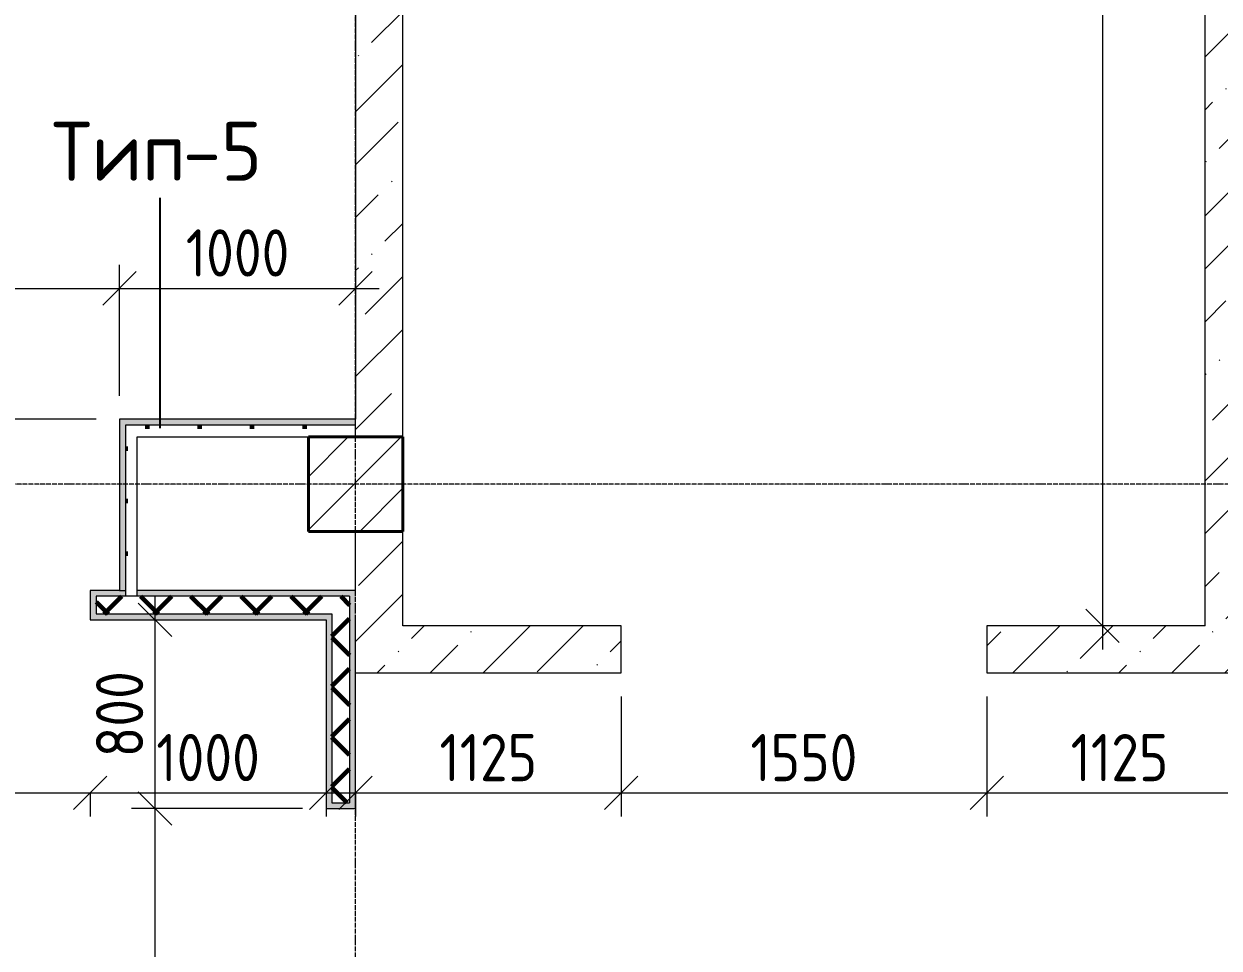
# Model space of a CAD drawing. Header units: millimetres. Extents: x -60946 to 138510, y -262288 to 24501.
# Drawn here: x 7404 to 12469, y -149159 to -145242 of the extents above; entities that cross this region are included whole.
import ezdxf

# ---------------------------------------------------------------- set-up
doc = ezdxf.new("R2010")
doc.units = ezdxf.units.MM
doc.linetypes.add('ADSK_Линия сетки', pattern=[25, 20, -2.5, 0, -2.5])
for name, color, linetype, lineweight in [('2)Тип-2', 3, 'Continuous', 60), ('2)Тип-5', 1, 'Continuous', 60), ('Несущие колонны', 7, 'Continuous', 18), ('Оси', 7, 'Continuous', 9), ('Размеры', 7, 'Continuous', 9), ('Стены внутренние', 7, 'Continuous', 18), ('Стены наружные', 7, 'Continuous', 18), ('Стены штриховка', 7, 'Continuous', 9)]:
    doc.layers.add(name, color=color, linetype=linetype, lineweight=lineweight)
doc.styles.add('GOST Common_3', font='', dxfattribs={"width": 0.9, "height": 200})
doc.styles.add('GOST Common_4', font='', dxfattribs={"height": 250})
doc.styles.get('GOST Common_3').set_extended_font_data('GOST Common')
doc.styles.get('GOST Common_4').set_extended_font_data('GOST Common')
doc.dimstyles.new('ADSK_Основной_2_0', dxfattribs={"dimscale": 304.8, "dimtxt": 201.142999, "dimasz": 0.463911, "dimexe": 0.328084, "dimexo": 0.328084, "dimgap": 0.164042, "dimtad": 1, "dimdec": 3, "dimrnd": 0.001, "dimdsep": 46, "dimtxsty": 'GOST Common_3', "dimblk1": 'OBLIQUE', "dimblk2": 'OBLIQUE', "dimsah": 1, "dimcen": 0.09, "dimdle": 0.328084, "dimazin": 2, "dimtfac": 1, "dimtdec": 4, "dimtix": 1, "dimtmove": 0, "dimatfit": 3, "dimfxl": 1, "dimtvp": 1, "dimtolj": 1, "dimtzin": 0, "dimlwd": 20, "dimlwe": 20, "dimarcsym": 2})
doc.dimstyles.new('ADSK_Основной_2_0_2', dxfattribs={"dimscale": 304.8, "dimtxt": 201.142999, "dimasz": 0.463911, "dimexe": 0.328084, "dimexo": 0.328084, "dimgap": 0.164042, "dimtad": 1, "dimdec": 3, "dimrnd": 0.001, "dimdsep": 46, "dimtxsty": 'GOST Common_3', "dimblk1": 'OBLIQUE', "dimblk2": 'OBLIQUE', "dimsah": 1, "dimcen": 0.09, "dimdle": 0.328084, "dimazin": 2, "dimtfac": 1, "dimtdec": 4, "dimtix": 1, "dimtmove": 0, "dimatfit": 3, "dimfxl": 1, "dimtvp": 1, "dimtolj": 1, "dimtzin": 0, "dimlwd": 20, "dimlwe": 20, "dimarcsym": 2})
pattern_1 = [(45, (9.36, -150597.75), (84.1895, 308.696), [396.875, -79.375, 3.353, -76.022])]
pattern_2 = [(45, (9.36, -150597.75), (-106.066, 106.066), []), (135, (9.36, -150597.75), (-106.066, -106.066), [])]
pattern_3 = [(0, (9.36, -150597.75), (111.125, 111.125), [55.562, -166.687]), (90, (37.14, -150625.53), (-111.125, 111.125), [55.562, -166.687])]

# ---------------------------------------------------------------- blocks, each defined once
blk = doc.blocks.new('ADSK_КолоннаЖБ_Прямоугольная - 400x400 мм-1807143-Кладочный план 3-го этажа')
at = {"layer": 'Несущие колонны', "lineweight": 40}
for p, q in [((-200, 200), (200, 200)), ((-200, -200), (-200, 200)), ((200, 200), (200, -200)), ((200, -200), (-200, -200))]:
    blk.add_line(p, q, dxfattribs=at)
blk = doc.blocks.new('_Oblique')
at = {"color": 0, "linetype": 'ByBlock', "lineweight": -2}
blk.add_line((-0.5, -0.5), (0.5, 0.5), dxfattribs=at)
blk = doc.blocks.new('*D5494')
at = {"layer": 'Defpoints', "color": 0, "transparency": 16777216}
for p in [(6484.4, -148401.5), (7684.4, -148401.5), (7684.4, -148501.5)]:
    blk.add_point(p, dxfattribs=at)
at = {"layer": 'Размеры', "color": 0, "lineweight": 20, "transparency": 16777216}
for p, q in [((6384.4, -148501.5), (7784.4, -148501.5)), ((6484.4, -148501.5), (6484.4, -148601.5)), ((7684.4, -148501.5), (7684.4, -148601.5))]:
    blk.add_line(p, q, dxfattribs=at)
at = {"layer": 'Размеры', "color": 0, "lineweight": 20, "transparency": 16777216, "xscale": 141.4, "yscale": 141.4, "zscale": 141.4, "rotation": 180}
blk.add_blockref('_Oblique', (6484.4, -148501.5), dxfattribs=at)
at = {"layer": 'Размеры', "color": 0, "lineweight": 20, "transparency": 16777216, "xscale": 141.4, "yscale": 141.4, "zscale": 141.4}
blk.add_blockref('_Oblique', (7684.4, -148501.5), dxfattribs=at)
at = {"layer": 'Размеры', "color": 0, "lineweight": 9, "transparency": 16777216, "insert": (7084.4, -148351.5), "char_height": 200, "width": 560.473, "attachment_point": 5, "style": 'GOST Common_3'}
blk.add_mtext('\\A1;1200', dxfattribs=at)
blk = doc.blocks.new('*D5495')
at = {"layer": 'Defpoints', "color": 0, "transparency": 16777216}
for p in [(7684.4, -148401.5), (8684.4, -148401.5), (8684.4, -148501.5)]:
    blk.add_point(p, dxfattribs=at)
at = {"layer": 'Размеры', "color": 0, "lineweight": 20, "transparency": 16777216}
for p, q in [((7584.4, -148501.5), (8784.4, -148501.5)), ((7684.4, -148501.5), (7684.4, -148601.5)), ((8684.4, -148501.5), (8684.4, -148601.5))]:
    blk.add_line(p, q, dxfattribs=at)
at = {"layer": 'Размеры', "color": 0, "lineweight": 20, "transparency": 16777216, "xscale": 141.4, "yscale": 141.4, "zscale": 141.4, "rotation": 180}
blk.add_blockref('_Oblique', (7684.4, -148501.5), dxfattribs=at)
at = {"layer": 'Размеры', "color": 0, "lineweight": 20, "transparency": 16777216, "xscale": 141.4, "yscale": 141.4, "zscale": 141.4}
blk.add_blockref('_Oblique', (8684.4, -148501.5), dxfattribs=at)
at = {"layer": 'Размеры', "color": 0, "lineweight": 9, "transparency": 16777216, "insert": (8184.4, -148351.5), "char_height": 200, "width": 560.473, "attachment_point": 5, "style": 'GOST Common_3'}
blk.add_mtext('\\A1;1000', dxfattribs=at)
blk = doc.blocks.new('*D5529')
at = {"layer": 'Defpoints', "color": 0, "transparency": 16777216}
for p in [(7809.4, -146362.9), (6359.4, -146917.8), (7809.4, -146917.8)]:
    blk.add_point(p, dxfattribs=at)
at = {"layer": 'Размеры', "color": 0, "lineweight": 20, "transparency": 16777216}
for p, q in [((6359.4, -146817.8), (6359.4, -146262.9)), ((7809.4, -146817.8), (7809.4, -146262.9)), ((6259.4, -146362.9), (7909.4, -146362.9))]:
    blk.add_line(p, q, dxfattribs=at)
at = {"layer": 'Размеры', "color": 0, "lineweight": 20, "transparency": 16777216, "xscale": 141.4, "yscale": 141.4, "zscale": 141.4, "rotation": 180}
blk.add_blockref('_Oblique', (6359.4, -146362.9), dxfattribs=at)
at = {"layer": 'Размеры', "color": 0, "lineweight": 20, "transparency": 16777216, "xscale": 141.4, "yscale": 141.4, "zscale": 141.4}
blk.add_blockref('_Oblique', (7809.4, -146362.9), dxfattribs=at)
at = {"layer": 'Размеры', "color": 0, "lineweight": 9, "transparency": 16777216, "insert": (7084.4, -146212.9), "char_height": 200, "width": 580.928, "attachment_point": 5, "style": 'GOST Common_3'}
blk.add_mtext('\\A1;1450', dxfattribs=at)
blk = doc.blocks.new('*D5530')
at = {"layer": 'Defpoints', "color": 0, "transparency": 16777216}
for p in [(8809.4, -146262.9), (8809.4, -146362.9), (7809.4, -146917.8)]:
    blk.add_point(p, dxfattribs=at)
at = {"layer": 'Размеры', "color": 0, "lineweight": 20, "transparency": 16777216}
for p, q in [((7809.4, -146817.8), (7809.4, -146262.9)), ((7709.4, -146362.9), (8909.4, -146362.9)), ((8809.4, -146362.9), (8809.4, -146462.9))]:
    blk.add_line(p, q, dxfattribs=at)
at = {"layer": 'Размеры', "color": 0, "lineweight": 20, "transparency": 16777216, "xscale": 141.4, "yscale": 141.4, "zscale": 141.4, "rotation": 180}
blk.add_blockref('_Oblique', (7809.4, -146362.9), dxfattribs=at)
at = {"layer": 'Размеры', "color": 0, "lineweight": 20, "transparency": 16777216, "xscale": 141.4, "yscale": 141.4, "zscale": 141.4}
blk.add_blockref('_Oblique', (8809.4, -146362.9), dxfattribs=at)
at = {"layer": 'Размеры', "color": 0, "lineweight": 9, "transparency": 16777216, "insert": (8309.4, -146212.9), "char_height": 200, "width": 560.473, "attachment_point": 5, "style": 'GOST Common_3'}
blk.add_mtext('\\A1;1000', dxfattribs=at)
blk = doc.blocks.new('*D5532')
at = {"layer": 'Defpoints', "color": 0, "transparency": 16777216}
for p in [(5734.4, -143842.8), (6790.7, -146917.8), (7809.4, -146917.8)]:
    blk.add_point(p, dxfattribs=at)
at = {"layer": 'Размеры', "color": 0, "lineweight": 20, "transparency": 16777216}
for p, q in [((6790.7, -143742.8), (6790.7, -147017.8)), ((5834.4, -143842.8), (6890.7, -143842.8)), ((7709.4, -146917.8), (6690.7, -146917.8))]:
    blk.add_line(p, q, dxfattribs=at)
at = {"layer": 'Размеры', "color": 0, "lineweight": 20, "transparency": 16777216, "xscale": 141.4, "yscale": 141.4, "zscale": 141.4}
for p, rotation in [((6790.7, -143842.8), 90), ((6790.7, -146917.8), 270)]:
    blk.add_blockref('_Oblique', p, dxfattribs=dict(at, rotation=rotation))
at = {"layer": 'Размеры', "color": 0, "lineweight": 9, "transparency": 16777216, "insert": (6640.7, -145380.3), "char_height": 200, "width": 605.475, "attachment_point": 5, "rotation": 90, "style": 'GOST Common_3'}
blk.add_mtext('\\A1;3075', dxfattribs=at)
blk = doc.blocks.new('*D5533')
at = {"layer": 'Defpoints', "color": 0, "transparency": 16777216}
for p in [(7809.4, -146917.8), (6612.7, -147642.8), (6890.7, -147642.8)]:
    blk.add_point(p, dxfattribs=at)
at = {"layer": 'Размеры', "color": 0, "lineweight": 20, "transparency": 16777216}
for p, q in [((6612.7, -146917.8), (6612.7, -146776.4)), ((7709.4, -146917.8), (6512.7, -146917.8)), ((6612.7, -146917.8), (6612.7, -147642.8)), ((6790.7, -147642.8), (6512.7, -147642.8)), ((6612.7, -147642.8), (6612.7, -147784.2))]:
    blk.add_line(p, q, dxfattribs=at)
at = {"layer": 'Размеры', "color": 0, "lineweight": 20, "transparency": 16777216, "xscale": 141.4, "yscale": 141.4, "zscale": 141.4}
for p, rotation in [((6612.7, -146917.8), 270), ((6612.7, -147642.8), 90)]:
    blk.add_blockref('_Oblique', p, dxfattribs=dict(at, rotation=rotation))
at = {"layer": 'Размеры', "color": 0, "lineweight": 9, "transparency": 16777216, "insert": (6479.4, -147600.9), "char_height": 200, "width": 454.106, "attachment_point": 1, "rotation": 90, "line_spacing_factor": 1.022761, "style": 'GOST Common_3'}
blk.add_mtext('\\A1;725', dxfattribs=at)
blk = doc.blocks.new('*D5534')
at = {"layer": 'Defpoints', "color": 0, "transparency": 16777216}
for p in [(9934.4, -147992.8), (8809.4, -148401.5), (9934.4, -148501.5)]:
    blk.add_point(p, dxfattribs=at)
at = {"layer": 'Размеры', "color": 0, "lineweight": 20, "transparency": 16777216}
for p, q in [((9934.4, -148092.8), (9934.4, -148601.5)), ((8709.4, -148501.5), (10034.4, -148501.5)), ((8809.4, -148501.5), (8809.4, -148601.5))]:
    blk.add_line(p, q, dxfattribs=at)
at = {"layer": 'Размеры', "color": 0, "lineweight": 20, "transparency": 16777216, "xscale": 141.4, "yscale": 141.4, "zscale": 141.4, "rotation": 180}
blk.add_blockref('_Oblique', (8809.4, -148501.5), dxfattribs=at)
at = {"layer": 'Размеры', "color": 0, "lineweight": 20, "transparency": 16777216, "xscale": 141.4, "yscale": 141.4, "zscale": 141.4}
blk.add_blockref('_Oblique', (9934.4, -148501.5), dxfattribs=at)
at = {"layer": 'Размеры', "color": 0, "lineweight": 9, "transparency": 16777216, "insert": (9371.9, -148351.5), "char_height": 200, "width": 515.472, "attachment_point": 5, "style": 'GOST Common_3'}
blk.add_mtext('\\A1;1125', dxfattribs=at)
blk = doc.blocks.new('*D5535')
at = {"layer": 'Defpoints', "color": 0, "transparency": 16777216}
for p in [(9934.4, -147992.8), (11484.4, -147992.8), (11484.4, -148501.5)]:
    blk.add_point(p, dxfattribs=at)
at = {"layer": 'Размеры', "color": 0, "lineweight": 20, "transparency": 16777216}
for p, q in [((9934.4, -148092.8), (9934.4, -148601.5)), ((11484.4, -148092.8), (11484.4, -148601.5)), ((9834.4, -148501.5), (11584.4, -148501.5))]:
    blk.add_line(p, q, dxfattribs=at)
at = {"layer": 'Размеры', "color": 0, "lineweight": 20, "transparency": 16777216, "xscale": 141.4, "yscale": 141.4, "zscale": 141.4, "rotation": 180}
blk.add_blockref('_Oblique', (9934.4, -148501.5), dxfattribs=at)
at = {"layer": 'Размеры', "color": 0, "lineweight": 20, "transparency": 16777216, "xscale": 141.4, "yscale": 141.4, "zscale": 141.4}
blk.add_blockref('_Oblique', (11484.4, -148501.5), dxfattribs=at)
at = {"layer": 'Размеры', "color": 0, "lineweight": 9, "transparency": 16777216, "insert": (10709.4, -148351.5), "char_height": 200, "width": 560.473, "attachment_point": 5, "style": 'GOST Common_3'}
blk.add_mtext('\\A1;1550', dxfattribs=at)
blk = doc.blocks.new('*D5536')
at = {"layer": 'Defpoints', "color": 0, "transparency": 16777216}
for p in [(11484.4, -147992.8), (12609.4, -147992.8), (12609.4, -148501.5)]:
    blk.add_point(p, dxfattribs=at)
at = {"layer": 'Размеры', "color": 0, "lineweight": 20, "transparency": 16777216}
for p, q in [((11484.4, -148092.8), (11484.4, -148601.5)), ((12609.4, -148092.8), (12609.4, -148601.5)), ((11384.4, -148501.5), (12709.4, -148501.5))]:
    blk.add_line(p, q, dxfattribs=at)
at = {"layer": 'Размеры', "color": 0, "lineweight": 20, "transparency": 16777216, "xscale": 141.4, "yscale": 141.4, "zscale": 141.4, "rotation": 180}
blk.add_blockref('_Oblique', (11484.4, -148501.5), dxfattribs=at)
at = {"layer": 'Размеры', "color": 0, "lineweight": 20, "transparency": 16777216, "xscale": 141.4, "yscale": 141.4, "zscale": 141.4}
blk.add_blockref('_Oblique', (12609.4, -148501.5), dxfattribs=at)
at = {"layer": 'Размеры', "color": 0, "lineweight": 9, "transparency": 16777216, "insert": (12046.9, -148351.5), "char_height": 200, "width": 515.472, "attachment_point": 5, "style": 'GOST Common_3'}
blk.add_mtext('\\A1;1125', dxfattribs=at)
blk = doc.blocks.new('*D5543')
at = {"layer": 'Defpoints', "color": 0, "transparency": 16777216}
for p in [(12074.4, -139592.8), (11974.4, -147792.8), (12074.4, -147792.8)]:
    blk.add_point(p, dxfattribs=at)
at = {"layer": 'Размеры', "color": 0, "lineweight": 20, "transparency": 16777216}
for p, q in [((11974.4, -139492.8), (11974.4, -147892.8)), ((11974.4, -139592.8), (11874.4, -139592.8)), ((11974.4, -147792.8), (11874.4, -147792.8))]:
    blk.add_line(p, q, dxfattribs=at)
at = {"layer": 'Размеры', "color": 0, "lineweight": 20, "transparency": 16777216, "xscale": 141.4, "yscale": 141.4, "zscale": 141.4}
for p, rotation in [((11974.4, -139592.8), 90), ((11974.4, -147792.8), 270)]:
    blk.add_blockref('_Oblique', p, dxfattribs=dict(at, rotation=rotation))
at = {"layer": 'Размеры', "color": 0, "lineweight": 9, "transparency": 16777216, "insert": (11824.4, -143692.8), "char_height": 200, "width": 605.475, "attachment_point": 5, "rotation": 90, "style": 'GOST Common_3'}
blk.add_mtext('\\A1;8200', dxfattribs=at)
blk = doc.blocks.new('*D5548')
at = {"layer": 'Defpoints', "color": 0, "transparency": 16777216}
for p in [(7959.4, -148567.8), (8684.4, -148567.8), (8684.4, -150617.8)]:
    blk.add_point(p, dxfattribs=at)
at = {"layer": 'Размеры', "color": 0, "lineweight": 20, "transparency": 16777216}
for p, q in [((7959.4, -150717.8), (7959.4, -148467.8)), ((8584.4, -148567.8), (7859.4, -148567.8)), ((8584.4, -150617.8), (7859.4, -150617.8))]:
    blk.add_line(p, q, dxfattribs=at)
at = {"layer": 'Размеры', "color": 0, "lineweight": 20, "transparency": 16777216, "xscale": 141.4, "yscale": 141.4, "zscale": 141.4}
for p, rotation in [((7959.4, -148567.8), 90), ((7959.4, -150617.8), 270)]:
    blk.add_blockref('_Oblique', p, dxfattribs=dict(at, rotation=rotation))
at = {"layer": 'Размеры', "color": 0, "lineweight": 9, "transparency": 16777216, "insert": (7809.4, -149592.8), "char_height": 200, "width": 605.475, "attachment_point": 5, "rotation": 90, "style": 'GOST Common_3'}
blk.add_mtext('\\A1;2050', dxfattribs=at)
blk = doc.blocks.new('*D5549')
at = {"layer": 'Defpoints', "color": 0, "transparency": 16777216}
for p in [(7859.4, -147767.8), (7959.4, -147767.8), (8684.4, -148567.8)]:
    blk.add_point(p, dxfattribs=at)
at = {"layer": 'Размеры', "color": 0, "lineweight": 20, "transparency": 16777216}
for p, q in [((7959.4, -148667.8), (7959.4, -147667.8)), ((7959.4, -147767.8), (8059.4, -147767.8)), ((8584.4, -148567.8), (7859.4, -148567.8))]:
    blk.add_line(p, q, dxfattribs=at)
at = {"layer": 'Размеры', "color": 0, "lineweight": 20, "transparency": 16777216, "xscale": 141.4, "yscale": 141.4, "zscale": 141.4}
for p, rotation in [((7959.4, -147767.8), 90), ((7959.4, -148567.8), 270)]:
    blk.add_blockref('_Oblique', p, dxfattribs=dict(at, rotation=rotation))
at = {"layer": 'Размеры', "color": 0, "lineweight": 9, "transparency": 16777216, "insert": (7809.4, -148167.8), "char_height": 200, "width": 454.106, "attachment_point": 5, "rotation": 90, "style": 'GOST Common_3'}
blk.add_mtext('\\A1;800', dxfattribs=at)

msp = doc.modelspace()

# ---------------------------------------------------------------- hatches: boundary and pattern name
at = {"layer": '2)Тип-2'}
h = msp.add_hatch(color=256, dxfattribs=at)
h.paths.add_polyline_path([(6484.3615, -147767.7816), (6484.3615, -147642.7816), (6334.3615, -147642.7816), (6334.3615, -147667.7816), (6459.3615, -147667.7816), (6459.3615, -147767.7816)])
h.paths.add_polyline_path([(7709.3615, -147767.7816), (7709.3615, -147667.7816), (7834.3615, -147667.7816), (7834.3615, -147642.7816), (7684.3615, -147642.7816), (7684.3615, -147767.7816)])
h.paths.add_polyline_path([(-8015.6385, -147767.7816), (-8015.6385, -147642.7816), (-8365.6385, -147642.7816), (-8365.6385, -147667.7816), (-8040.6385, -147667.7816), (-8040.6385, -147767.7816)])
h.paths.add_polyline_path([(-5115.6385, -147767.7816), (-5090.6385, -147767.7816), (-5090.6385, -147667.7816), (-4765.6385, -147667.7816), (-4765.6385, -147642.7816), (-5115.6385, -147642.7816)])
h.paths.add_polyline_path([(504.3615, -147767.7816), (529.3615, -147767.7816), (529.3615, -147667.7816), (654.3615, -147667.7816), (654.3615, -147642.7816), (504.3615, -147642.7816), (504.3615, -147689.6261)])
h.paths.add_polyline_path([(-6915.6385, -147767.7816), (-6890.6385, -147767.7816), (-6890.6385, -147667.7816), (-6590.6385, -147667.7816), (-6590.6385, -147642.7816), (-6915.6385, -147642.7816)])
h.paths.add_polyline_path([(-695.6385, -147767.7816), (-695.6385, -147642.7816), (-845.6385, -147642.7816), (-845.6385, -147667.7816), (-720.6385, -147667.7816), (-720.6385, -147767.7816)])
h.paths.add_polyline_path([(-6240.6385, -147767.7816), (-6215.6385, -147767.7816), (-6215.6385, -147642.7816), (-6515.6385, -147642.7816), (-6515.6385, -147667.7816), (-6240.6385, -147667.7816), (-6240.6385, -147742.7816)])
h.paths.add_polyline_path([(8784.3615, -147667.7816), (8809.3615, -147667.7816), (8809.3615, -147642.7816), (7884.3615, -147642.7816), (7884.3615, -147667.7816), (8605.615, -147667.7816)])
h.paths.add_polyline_path([(-1890.6385, -147667.7816), (-895.6385, -147667.7816), (-895.6385, -147642.7816), (-1890.6385, -147642.7816)])
h.paths.add_polyline_path([(-3914.0021, -147667.7816), (-1940.6385, -147667.7816), (-1940.6385, -147642.7816), (-4690.6385, -147642.7816), (-4690.6385, -147667.7816)])
h.paths.add_polyline_path([(5584.3615, -147667.7816), (6284.3615, -147667.7816), (6284.3615, -147642.7816), (5584.3615, -147642.7816)])
h.paths.add_polyline_path([(4059.3615, -147667.7816), (5534.3615, -147667.7816), (5534.3615, -147642.7816), (4059.3615, -147642.7816)])
h.paths.add_polyline_path([(3910.7586, -147667.7816), (4009.3615, -147667.7816), (4009.3615, -147642.7816), (2109.3615, -147642.7816), (2109.3615, -147667.7816)])
h.paths.add_polyline_path([(2059.3615, -147667.7816), (2059.3615, -147642.7816), (704.3615, -147642.7816), (704.3615, -147667.7816), (780.8543, -147667.7816)])
h.paths.add_polyline_path([(-8440.6385, -147667.7816), (-8440.6385, -147642.7816), (-9640.6385, -147642.7816), (-9640.6385, -147667.7816), (-8608.8585, -147667.7816)])
h = msp.add_hatch(dxfattribs=at)
h.set_pattern_fill('FP_4', color=256, style=0, pattern_type=2)
h.set_pattern_definition(pattern_2)
h.paths.add_polyline_path([(8709.3615, -147742.7816), (8784.3615, -147742.7816), (8784.3615, -147667.7816), (7709.3615, -147667.7816), (7709.3615, -147742.7816), (8605.615, -147742.7816)])
h.paths.add_polyline_path([(5475.7107, -147742.7816), (6459.3615, -147742.7816), (6459.3615, -147667.7816), (529.3615, -147667.7816), (529.3615, -147742.7816), (3910.7586, -147742.7816)])
h.paths.add_polyline_path([(-720.6385, -147742.7816), (-720.6385, -147667.7816), (-5090.6385, -147667.7816), (-5090.6385, -147742.7816), (-784.0978, -147742.7816)])
h.paths.add_polyline_path([(-6240.6385, -147742.7816), (-6240.6385, -147667.7816), (-6890.6385, -147667.7816), (-6890.6385, -147742.7816)])
h.paths.add_polyline_path([(-8040.6385, -147742.7816), (-8040.6385, -147667.7816), (-9665.6385, -147667.7816), (-9665.6385, -147742.7816), (-8608.8585, -147742.7816)])
h = msp.add_hatch(color=256, dxfattribs=at)
h.paths.add_polyline_path([(8809.3615, -151017.7816), (8809.3615, -150642.7816), (8784.3615, -150642.7816), (8784.3615, -151017.7816)])
h.paths.add_polyline_path([(8809.3615, -148542.7816), (8809.3615, -147667.7816), (8784.3615, -147667.7816), (8784.3615, -148542.7816)])
h = msp.add_hatch(color=256, dxfattribs=at)
h.paths.add_polyline_path([(8709.3615, -147767.7816), (8709.3615, -147742.7816), (7709.3615, -147742.7816), (7709.3615, -147767.7816), (8684.3615, -147767.7816)])
h.paths.add_polyline_path([(6459.3615, -147767.7816), (6459.3615, -147742.7816), (529.3615, -147742.7816), (529.3615, -147767.7816), (5475.7107, -147767.7816)])
h.paths.add_polyline_path([(-6890.6385, -147767.7816), (-6240.6385, -147767.7816), (-6240.6385, -147742.7816), (-6890.6385, -147742.7816)])
h.paths.add_polyline_path([(-8608.8585, -147767.7816), (-8040.6385, -147767.7816), (-8040.6385, -147742.7816), (-9740.6385, -147742.7816), (-9740.6385, -147767.7816), (-9640.6385, -147767.7816)])
h.paths.add_polyline_path([(-5090.6385, -147767.7816), (-720.6385, -147767.7816), (-720.6385, -147742.7816), (-5090.6385, -147742.7816)])
h = msp.add_hatch(dxfattribs=at)
h.set_pattern_fill('FP_4', color=256, style=0, pattern_type=2)
h.set_pattern_definition(pattern_2)
h.paths.add_polyline_path([(8709.3615, -151042.7816), (8784.3615, -151042.7816), (8784.3615, -150642.7816), (8709.3615, -150642.7816), (8709.3615, -151017.7816)])
h.paths.add_polyline_path([(8709.3615, -148542.7816), (8784.3615, -148542.7816), (8784.3615, -147742.7816), (8709.3615, -147742.7816), (8709.3615, -147767.7816)])
h = msp.add_hatch(color=256, dxfattribs=at)
h.paths.add_polyline_path([(8709.3615, -151017.7816), (8709.3615, -150642.7816), (8809.3615, -150642.7816), (8809.3615, -150617.7816), (8684.3615, -150617.7816), (8684.3615, -151017.7816)])
h.paths.add_polyline_path([(8684.3615, -148567.7816), (8809.3615, -148567.7816), (8809.3615, -148542.7816), (8709.3615, -148542.7816), (8709.3615, -147767.7816), (8684.3615, -147767.7816)])
at = {"layer": '2)Тип-5', "true_color": 0xd50000}
for points in [[(7834.3615, -147642.7816), (7834.3615, -146917.7816), (7809.3615, -146917.7816), (7809.3615, -147642.7816)], [(7884.3615, -146942.7816), (8809.3615, -146942.7816), (8809.3615, -146917.7816), (7834.3615, -146917.7816), (7834.3615, -146942.7816)]]:
    msp.add_hatch(color=12, dxfattribs=at).paths.add_polyline_path(points)
h = msp.add_hatch(dxfattribs=at)
h.set_pattern_fill('FP_7', color=12, style=0, pattern_type=2)
h.set_pattern_definition(pattern_3)
h.paths.add_polyline_path([(7884.3615, -147667.7816), (7884.3615, -146942.7816), (7834.3615, -146942.7816), (7834.3615, -147667.7816)])
h = msp.add_hatch(dxfattribs=at)
h.set_pattern_fill('FP_7', color=12, style=0, pattern_type=2)
h.set_pattern_definition(pattern_3)
h.paths.add_polyline_path([(7884.3615, -146992.7816), (8809.3615, -146992.7816), (8809.3615, -146942.7816), (7884.3615, -146942.7816)])
at = {"layer": 'Несущие колонны', "lineweight": 9}
h = msp.add_hatch(dxfattribs=at)
h.set_pattern_fill('FP_1', color=256, style=0, pattern_type=2)
h.set_pattern_definition([(45, (9.36, -150597.75), (-224.506, 224.506), []), (45, (233.87, -150597.75), (-224.506, 224.506), [396.875, -79.375, 3.353, -76.022])])
h.paths.add_polyline_path([(8809.3615, -147392.7816), (9009.3615, -147392.7816), (9009.3615, -146992.7816), (8609.3615, -146992.7816), (8609.3615, -147392.7816)])
at = {"layer": 'Стены наружные', "lineweight": 9}
h = msp.add_hatch(dxfattribs=at)
h.set_pattern_fill('FP_2', color=256, style=0, pattern_type=2)
h.set_pattern_definition(pattern_1)
h.paths.add_polyline_path([(8809.3615, -147992.7816), (9009.3615, -147992.7816), (9009.3615, -147392.7816), (8809.3615, -147392.7816), (8809.3615, -147767.7816)])
h.paths.add_polyline_path([(9009.3615, -146992.7816), (9009.3615, -141392.7816), (8809.3615, -141392.7816), (8809.3615, -146992.7816)])
h.paths.add_polyline_path([(9009.3615, -140992.7816), (9009.3615, -139592.7816), (8809.3615, -139592.7816), (8809.3615, -140992.7816)])
h = msp.add_hatch(dxfattribs=at)
h.set_pattern_fill('FP_2', color=256, style=0, pattern_type=2)
h.set_pattern_definition(pattern_1)
h.paths.add_polyline_path([(12409.3615, -147792.7816), (12609.3615, -147792.7816), (12609.3615, -139592.7816), (12409.3615, -139592.7816), (12409.3615, -146327.6055)])
h = msp.add_hatch(dxfattribs=at)
h.set_pattern_fill('FP_2', color=256, style=0, pattern_type=2)
h.set_pattern_definition(pattern_1)
h.paths.add_polyline_path([(12609.3615, -147992.7816), (12609.3615, -147792.7816), (11484.3615, -147792.7816), (11484.3615, -147992.7816)])
h.paths.add_polyline_path([(9934.3615, -147992.7816), (9934.3615, -147792.7816), (9009.3615, -147792.7816), (9009.3615, -147992.7816)])

# ---------------------------------------------------------------- linework, layer by layer
at = {"layer": '2)Тип-5', "lineweight": 25}
msp.add_line((7981.4918, -146955.2816), (7981.4918, -145979.3731), dxfattribs=at)
at = {"layer": 'Несущие колонны', "lineweight": 9}
for p, q in [((8809.3615, -146992.7816), (8609.3615, -146992.7816)), ((8609.3615, -146992.7816), (8609.3615, -147392.7816)), ((9009.3615, -146992.7816), (8809.3615, -146992.7816)), ((9009.3615, -147392.7816), (9009.3615, -146992.7816)), ((8609.3615, -147392.7816), (8809.3615, -147392.7816)), ((8809.3615, -147392.7816), (9009.3615, -147392.7816))]:
    msp.add_line(p, q, dxfattribs=at)
at = {"layer": 'Оси', "linetype": 'ADSK_Линия сетки', "lineweight": 5}
for p, q in [((8809.3615, -161571.6329), (8809.3615, -140570.3055)), ((62587.9153, -147192.7816), (-25230.7352, -147192.7816))]:
    msp.add_line(p, q, dxfattribs=at)
at = {"layer": 'Стены внутренние', "lineweight": 5}
for p, q in [((7809.3615, -146917.7816), (7809.3615, -147642.7816)), ((8809.3615, -146917.7816), (7809.3615, -146917.7816)), ((7884.3615, -147642.7816), (7884.3615, -146992.7816)), ((7884.3615, -146992.7816), (8809.3615, -146992.7816)), ((7809.3615, -147642.7816), (7684.3615, -147642.7816)), ((7684.3615, -147642.7816), (7684.3615, -147767.7816)), ((8809.3615, -147642.7816), (7884.3615, -147642.7816)), ((7684.3615, -147767.7816), (8684.3615, -147767.7816)), ((8684.3615, -147767.7816), (8684.3615, -148567.7816)), ((8809.3615, -148567.7816), (8809.3615, -147767.7816)), ((8684.3615, -148567.7816), (8809.3615, -148567.7816))]:
    msp.add_line(p, q, dxfattribs=at)
at = {"layer": 'Стены наружные', "lineweight": 9}
for p, q in [((12409.3615, -147792.7816), (12409.3615, -139592.7816)), ((8809.3615, -141392.7816), (8809.3615, -146917.7816)), ((9009.3615, -146992.7816), (9009.3615, -141392.7816)), ((8809.3615, -146992.7816), (9009.3615, -146992.7816)), ((8809.3615, -147642.7816), (8809.3615, -147392.7816)), ((9009.3615, -147392.7816), (8809.3615, -147392.7816)), ((9009.3615, -147792.7816), (9009.3615, -147392.7816)), ((9934.3615, -147792.7816), (9009.3615, -147792.7816)), ((9934.3615, -147992.7816), (9934.3615, -147792.7816)), ((12409.3615, -147792.7816), (11484.3615, -147792.7816)), ((11484.3615, -147792.7816), (11484.3615, -147992.7816)), ((8809.3615, -147992.7816), (9934.3615, -147992.7816)), ((11484.3615, -147992.7816), (12609.3615, -147992.7816))]:
    msp.add_line(p, q, dxfattribs=at)
at = {"layer": 'Стены штриховка', "lineweight": 9}
for p, q in [((8809.3615, -146992.7816), (8809.3615, -146917.7816)), ((7834.3615, -146942.7816), (7834.3615, -147667.7816)), ((8809.3615, -146942.7816), (7834.3615, -146942.7816)), ((7809.3615, -147642.7816), (7834.3615, -147642.7816)), ((7884.3615, -147667.7816), (7884.3615, -147642.7816)), ((8809.3615, -147667.7816), (8809.3615, -147642.7816)), ((7709.3615, -147667.7816), (7709.3615, -147742.7816)), ((8784.3615, -147667.7816), (7709.3615, -147667.7816)), ((8784.3615, -147667.7816), (8784.3615, -148542.7816)), ((7709.3615, -147742.7816), (8709.3615, -147742.7816)), ((8709.3615, -147742.7816), (8709.3615, -148542.7816)), ((8709.3615, -148542.7816), (8784.3615, -148542.7816))]:
    msp.add_line(p, q, dxfattribs=at)

# ---------------------------------------------------------------- block references
at = {"layer": 'Несущие колонны', "lineweight": 40, "rotation": 89.9999999999999}
msp.add_blockref('ADSK_КолоннаЖБ_Прямоугольная - 400x400 мм-1807143-Кладочный план 3-го этажа', (8809.3615, -147192.7816), dxfattribs=at)

# ---------------------------------------------------------------- texts
at = {"layer": '2)Тип-5', "color": 116, "lineweight": 9, "true_color": 0x008040, "char_height": 250, "attachment_point": 1, "style": 'GOST Common_4'}
for s, insert, width in [('Тип', (7521.4918, -145656.9461), 673.4175), ('-5', (8077.1168, -145656.9461), 432.91125)]:
    msp.add_mtext(s, dxfattribs=dict(at, insert=insert, width=width))

# ---------------------------------------------------------------- dimensions: what is measured, and where the dimension line sits
at = {"layer": 'Размеры', "lineweight": 9}
for base, p1, p2, override, picture, middle in [((11974.4086, -147792.7816), (12074.3935, -139592.7816), (12074.3935, -147792.7816), {"dimpost": '<>', "dimfxl": 8200}, '*D5543', (11824.4086, -143692.7816)), ((6790.7371, -146917.7816), (5734.3615, -143842.7816), (7809.3615, -146917.7816), {"dimpost": '<>', "dimfxl": 3709.615883}, '*D5532', (6640.7371, -145380.2816)), ((7959.3953, -147767.7816), (8684.3615, -148567.7816), (7859.4104, -147767.7816), {"dimpost": '<>', "dimfxl": 1149.149391}, '*D5549', (7809.3953, -148167.7816)), ((7959.3953, -148567.7816), (8684.3615, -150617.7816), (8684.3615, -148567.7816), {"dimpost": '<>', "dimfxl": 2050}, '*D5548', (7809.3953, -149592.7816))]:
    dim = msp.add_linear_dim(base=base, p1=p1, p2=p2, angle=90, dimstyle='ADSK_Основной_2_0_2', override=override, dxfattribs=at)
    dim.commit()
    dim.dimension.update_dxf_attribs({"geometry": picture, "text_midpoint": middle})
for base, p1, p2, override, picture, middle in [((7809.3615, -146362.8924), (6359.3615, -146917.7816), (7809.3615, -146917.7816), {"dimpost": '<>', "dimfxl": 1450}, '*D5529', (7084.3615, -146212.8924)), ((8809.3615, -146362.8924), (7809.3615, -146917.7816), (8809.3615, -146262.9075), {"dimpost": '<>', "dimfxl": 1195.349366}, '*D5530', (8309.3615, -146212.8924)), ((9934.3615, -148501.5041), (8809.3615, -148401.5192), (9934.3615, -147992.7816), {"dimpost": '<>', "dimfxl": 1196.950895}, '*D5534', (9371.8615, -148351.5041)), ((11484.3615, -148501.5041), (9934.3615, -147992.7816), (11484.3615, -147992.7816), {"dimpost": '<>', "dimfxl": 1550}, '*D5535', (10709.3615, -148351.5041)), ((12609.3615, -148501.5041), (11484.3615, -147992.7816), (12609.3615, -147992.7816), {"dimpost": '<>', "dimfxl": 1125}, '*D5536', (12046.8615, -148351.5041)), ((7684.3615, -148501.5041), (6484.3615, -148401.5192), (7684.3615, -148401.5192), {"dimpost": '<>', "dimfxl": 1200}, '*D5494', (7084.3615, -148351.5041)), ((8684.3615, -148501.5041), (7684.3615, -148401.5192), (8684.3615, -148401.5192), {"dimpost": '<>', "dimfxl": 1000}, '*D5495', (8184.3615, -148351.5041))]:
    dim = msp.add_linear_dim(base=base, p1=p1, p2=p2, dimstyle='ADSK_Основной_2_0_2', override=override, dxfattribs=at)
    dim.commit()
    dim.dimension.update_dxf_attribs({"geometry": picture, "text_midpoint": middle})
dim = msp.add_linear_dim(base=(6612.7047, -147642.7816), p1=(7809.3615, -146917.7816), p2=(6890.722, -147642.7816), angle=90, dimstyle='ADSK_Основной_2_0', override={"dimpost": '<>', "dimfxl": 1170.266473}, dxfattribs=at)
dim.commit()
dim.dimension.update_dxf_attribs({"geometry": '*D5533', "text_midpoint": (6612.7047, -147373.8144), "dimtype": 160, "text_rotation": 90})

doc.saveas('drawing.dxf')
